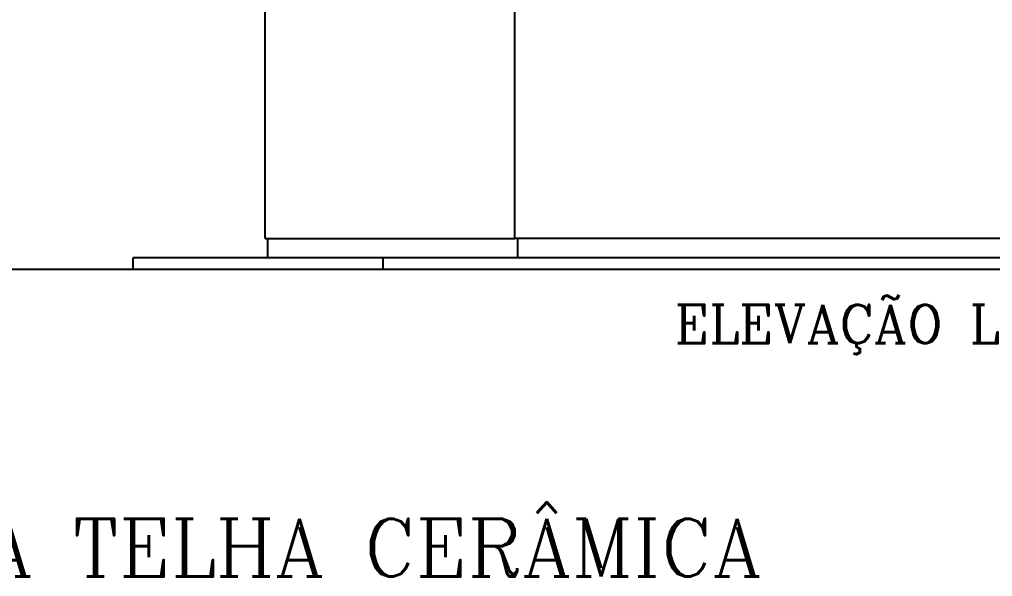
# Model space of a CAD drawing. Extents: x 121.8 to 221.5, y 86.6 to 106.4.
# Drawn here: x 131.83 to 136.89, y 93.67 to 96.57 of the extents above; entities that cross this region are included whole.
import ezdxf

# ---------------------------------------------------------------- set-up
doc = ezdxf.new("R2010")
doc.units = 0
doc.header["$LTSCALE"] = 15
for name, color, linetype in [('CONCRETO', 5, 'CONTINUOUS'), ('CORTETERRA', 244, 'CONTINUOUS'), ('PAREDE', 7, 'CONTINUOUS'), ('TEXTO', 1, 'CONTINUOUS'), ('VISTAP', 244, 'CONTINUOUS')]:
    doc.layers.add(name, color=color, linetype=linetype)
doc.styles.add('ROMANC', font='ROMANC.SHX')

msp = doc.modelspace()

# ---------------------------------------------------------------- linework, layer by layer
at = {"layer": 'CONCRETO', "color": 5}
for p, q in [((139.378, 95.4302), (134.408, 95.4302)), ((140.063, 95.3302), (133.723, 95.3302))]:
    msp.add_line(p, q, dxfattribs=at)
at = {"layer": 'CORTETERRA', "color": 3}
msp.add_line((141.868, 95.2702), (131.4238, 95.2702), dxfattribs=at)
at = {"layer": 'PAREDE', "color": 5}
for p, q in [((134.408, 95.4302), (134.408, 97.9951)), ((134.423, 95.3302), (134.423, 95.4302)), ((133.723, 95.2702), (133.723, 95.3302))]:
    msp.add_line(p, q, dxfattribs=at)
at = {"layer": 'VISTAP', "color": 244}
for p, q in [((133.108, 95.4302), (133.108, 97.9951)), ((133.108, 95.4302), (134.408, 95.4302)), ((133.123, 95.3302), (133.123, 95.4302)), ((132.423, 95.2702), (132.423, 95.3302))]:
    msp.add_line(p, q, dxfattribs=at)
at = {"layer": 'VISTAP', "linetype": 'CONTINUOUS'}
msp.add_line((133.723, 95.3302), (132.423, 95.3302), dxfattribs=at)

# ---------------------------------------------------------------- texts
at = {"layer": 'TEXTO', "color": 5, "ltscale": 0.3, "style": 'ROMANC'}
for s, height, p in [('ELEVAÇÃO LATERAL ', 0.2, (135.2378, 94.8858)), ('CASA 39,71 m  - COBERTURA TELHA CERÂMICA ', 0.3, (125.4574, 93.6741))]:
    msp.add_text(s, height=height, dxfattribs=at).set_placement(p)

doc.saveas('drawing.dxf')
